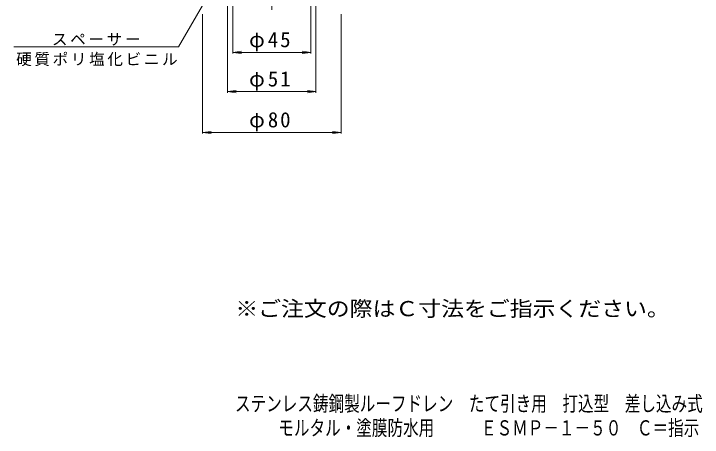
# Model space of a CAD drawing. Units: millimetres, scale not verified, with parts at other scales. Extents: x -216 to 219, y -352 to 336.
# Drawn here: x -178 to 219.5, y -352.4 to -107.7 of the extents above; entities that cross this region are included whole.
import ezdxf
from ezdxf.enums import TextEntityAlignment as Align

# ---------------------------------------------------------------- set-up
doc = ezdxf.new("R2010")
doc.units = ezdxf.units.MM
doc.header["$LTSCALE"] = 3
doc.linetypes.add('CHAIN1', pattern=[8, 5, -1, 1, -1])
for name, color, linetype, lineweight in [('0-0_通り芯', 3, 'Continuous', 9), ('0-4_その他', 7, 'Continuous', 9), ('0-5_寸法', 7, 'Continuous', 9)]:
    doc.layers.add(name, color=color, linetype=linetype, lineweight=lineweight)
doc.layers.add('F-5_F-5ﾚｲﾔ', color=6, linetype='Continuous')
doc.styles.add('ＭＳ ゴシック', font='')
doc.styles.get('ＭＳ ゴシック').set_extended_font_data('MS Gothic')

msp = doc.modelspace()

# ---------------------------------------------------------------- linework, layer by layer
at = {"layer": '0-0_通り芯', "linetype": 'CHAIN1'}
msp.add_line((-29, 77.446), (-29, -108.182), dxfattribs=at)
at = {"layer": '0-4_その他'}
for p, q in [((-54.5, -52.939), (-54.5, -153.361)), ((-3.5, -52.939), (-3.5, -153.361)), ((-51.5, -94.939), (-51.5, -130.671)), ((-6.5, -94.939), (-6.5, -130.671)), ((-69, -107.939), (-69, -176.957)), ((11, -107.939), (11, -176.957)), ((-51.5, -130.07), (-46.543, -129.418)), ((-51.5, -130.07), (-6.5, -130.07)), ((-51.5, -130.07), (-46.543, -130.723)), ((-6.5, -130.07), (-11.457, -129.418)), ((-6.5, -130.07), (-11.457, -130.723)), ((-54.5, -152.761), (-49.543, -152.108)), ((-54.5, -152.761), (-3.5, -152.761)), ((-54.5, -152.761), (-49.543, -153.413)), ((-3.5, -152.761), (-8.457, -152.108)), ((-3.5, -152.761), (-8.457, -153.413)), ((-69, -176.357), (-64.043, -175.705)), ((-69, -176.357), (11, -176.357)), ((-69, -176.357), (-64.043, -177.01)), ((11, -176.357), (6.043, -175.705)), ((11, -176.357), (6.043, -177.01))]:
    msp.add_line(p, q, dxfattribs=at)
at = {"layer": '0-5_寸法'}
for p, q in [((-69, -102.939), (-82.856, -126.939)), ((-82.856, -126.939), (-177.954, -126.939))]:
    msp.add_line(p, q, dxfattribs=at)

# ---------------------------------------------------------------- texts
at = {"layer": '0-4_その他', "color": 2, "char_height": 8.798, "attachment_point": 7, "style": 'ＭＳ ゴシック'}
for s, insert in [('\\T1.19;φ45', (-42.125, -129.475)), ('\\T1.19;φ51', (-42.125, -152.166)), ('\\T1.19;φ80', (-42.125, -175.762))]:
    msp.add_mtext(s, dxfattribs=dict(at, insert=insert))
at = {"layer": '0-5_寸法', "char_height": 6.598, "attachment_point": 7, "style": 'ＭＳ ゴシック'}
for s, insert in [('\\T1.17;スペーサー', (-155.905, -126.192)), ('\\T1.17;硬質ポリ塩化ビニル', (-176.598, -138.031))]:
    msp.add_mtext(s, dxfattribs=dict(at, insert=insert))
at = {"layer": 'F-5_F-5ﾚｲﾔ', "color": 2, "style": 'ＭＳ ゴシック', "width": 1.1}
msp.add_text('※ご注文の際はＣ寸法をご指示ください。', height=8.798, dxfattribs=at).set_placement((-50.069, -285.174), align=Align.BOTTOM_LEFT)
at = {"layer": 'F-5_F-5ﾚｲﾔ', "style": 'ＭＳ ゴシック', "width": 0.75}
for s, p in [('ステンレス鋳鋼製ルーフドレン\u3000たて引き用\u3000打込型\u3000差し込み式', (-50.248, -340.029)), ('モルタル・塗膜防水用\u3000\u3000\u3000ＥＳＭＰ－１－５０\u3000Ｃ＝指示', (-25.242, -354.053))]:
    msp.add_text(s, height=8.798, dxfattribs=at).set_placement(p, align=Align.BOTTOM_LEFT)

doc.saveas('drawing.dxf')
